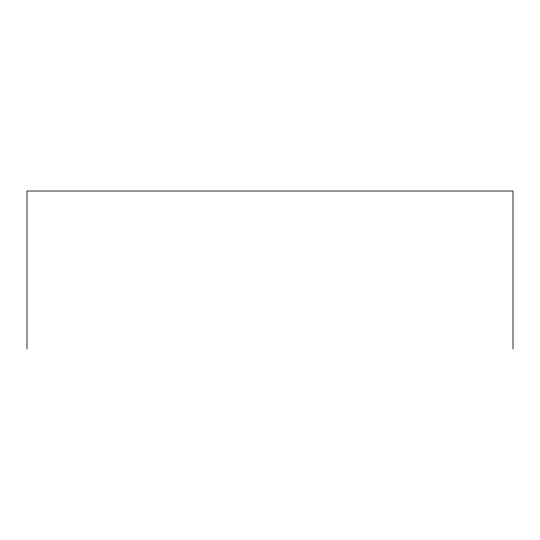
<?xml version="1.0" encoding="UTF-8"?>
<svg xmlns="http://www.w3.org/2000/svg" width="540" height="540" viewBox="0 0 540 540"><rect width="100%" height="100%" fill="white"/><g stroke="black" fill="none" stroke-linecap="round" stroke-linejoin="round"><path stroke-width="0.81" d="M513 348.962L513 191.038L27 191.038L27 348.962"/></g></svg>
